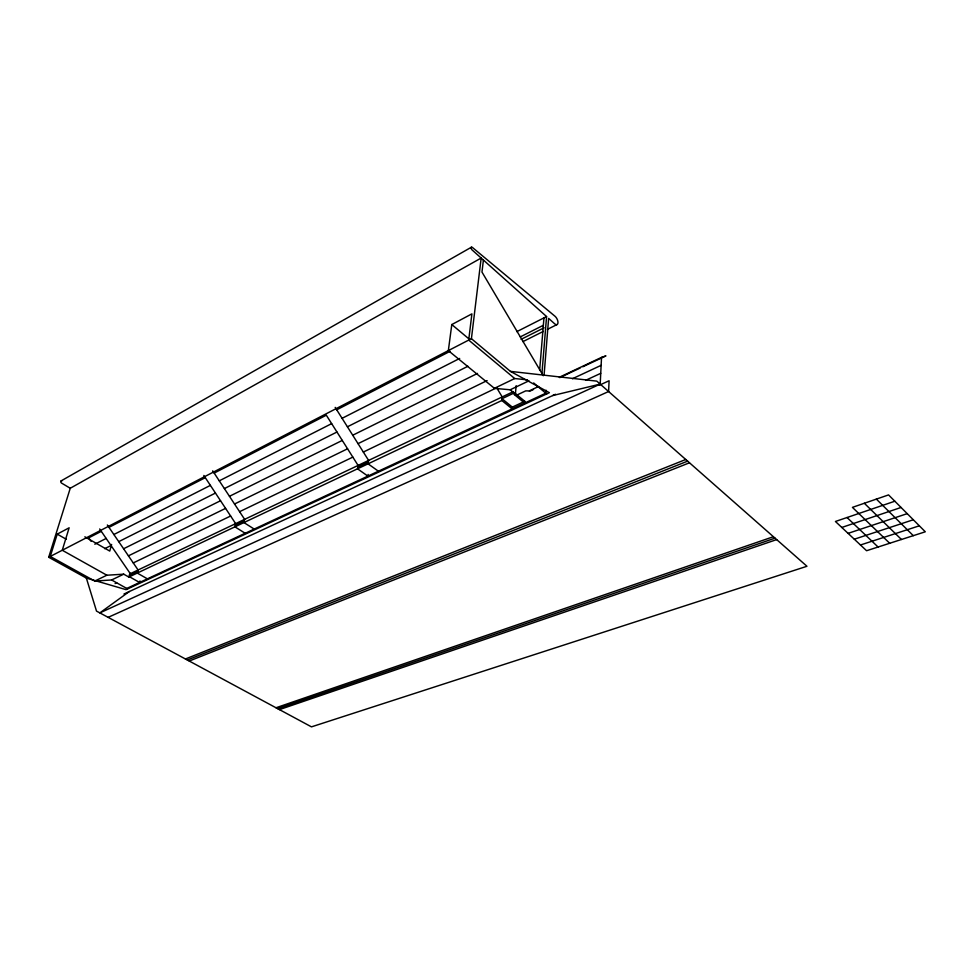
<?xml version="1.0" encoding="UTF-8"?>
<svg xmlns="http://www.w3.org/2000/svg" width="974" height="974" viewBox="0 0 974 974"><rect width="100%" height="100%" fill="white"/><g stroke="black" fill="none" stroke-linecap="round" stroke-linejoin="round"><path stroke-width="1.46" d="M129.372 591.51L99.847 612.889L600.191 384.121L601.53 357.385L605.938 355.875L582.842 366.748M546.061 390.209L545.83 393.204L126.778 588.442M541.946 373.468L546.572 316.55L472.134 249.977A1.753 0.889 61.7 0 1 471.148 247.713A1.753 0.889 61.7 0 1 472.451 247.493L555.204 316.428A4.955 2.423 64.1 0 1 557.968 322.832A4.955 2.423 64.1 0 1 554.632 323.77L548.63 318.388L544.064 375.355M539.645 370.242L543.967 317.865M514.503 392.79L524.791 401.3L524.633 403.078L514.333 394.58L514.503 392.79L502.024 398.707L512.324 407.12L512.154 408.897L501.841 400.497L502.194 396.929L496.703 387.786M514.333 394.58L515.38 394.08L516.171 385.68M483.408 260.058L481.972 272.063L543.273 375.721M471.416 338.684L481.168 258.049L70.25 488.254L48.7 557.262L86.357 578.069L126.036 589.647L549.36 392.68L510.437 371.374L471.416 338.684L48.7 557.262M527.506 379.86L514.71 378.533L468.701 340.084L471.903 313.859L451.79 324.549L448.344 350.616L494.415 388.322L510.181 389.783L529.004 380.797M368.16 474.423L367.88 476.116L357.519 468.811L358.091 465.426L326.314 415.192L214.17 473.084M140 580.942L139.599 582.476L129.481 576.754L130.309 573.686L513.42 391.597M106.86 575.22L62.263 550.249L69.142 527.798L57.223 534.129L50.258 556.446L94.734 581.064L106.86 575.22L123.735 574.173L128.836 577.058L129.919 573.041M111.633 544.442L109.758 551.077L84.86 536.808M61.106 480.9L471.379 247.226M101.308 531.341L88.707 537.843L91.118 541.349M108.978 527.372L205.295 477.662M336.724 409.823L450.061 351.322M94.807 544.222L106.166 538.439M113.861 534.519L210.384 485.381M219.284 480.839L331.647 423.629M342.081 418.321L459.667 358.444M516.829 331.647L546.572 316.55M520.299 336.894L543.358 325.279M521.102 339.329L544.076 327.788M104.693 548.703L111.024 545.525M118.731 541.654L215.461 493.063M224.385 488.583L336.967 432.03M347.414 426.795L467.922 366.261M522.953 341.606L543.309 331.416M547.376 329.382L556.885 324.622M123.588 548.764L220.526 500.733M229.462 496.302L342.276 440.418M352.734 435.232L477.516 373.419M128.434 555.85L225.578 508.379M234.539 504.008L347.56 448.783M358.042 443.657L487.11 380.591M494.415 388.322L514.71 378.533M133.268 562.923L230.619 516.013M239.592 511.691L352.832 457.11M363.339 452.046L495.34 388.431M94.734 581.064L111.608 579.968L123.735 574.173M129.895 575.22L137.675 571.531M235.282 525.23L244.279 520.956M357.811 467.118L368.33 462.126M115.115 583.548L116.697 582.805M128.836 577.058L501.841 400.497M517.036 394.981L525.716 390.878L529.223 390.915L538.61 386.483M529.43 391.365L533.484 389.454M559.283 377.291L601.53 357.385M559.746 377.632L580.127 368.026M572.408 378.752L601.128 365.335M512.324 407.12L524.791 401.3M123.966 594.018L555.497 394.275M585.654 380.31L600.727 373.334M599.424 385.18L609.091 380.761L608.604 391.524L108.138 617.358M185.437 658.984L685.757 459.497M187.337 660.007L687.632 461.14M189.236 661.029L689.495 462.784M275.995 707.757L773.405 536.711M277.724 708.682L775.048 538.147M279.441 709.608L776.68 539.596M894.838 501.22L835.424 521.48L866.58 550.724L925.3 531.792L888.556 494.914L852.42 507.369L889.688 543.273M841.779 527.458L901.06 507.466M848.086 533.362L907.22 513.651M854.308 539.206L913.308 519.763M860.48 544.99L919.334 525.802M552.757 395.541L600.191 384.121M510.437 371.374L596.806 381.138L806.959 566.271L311.473 726.86L96.511 611.1L86.357 578.069M111.608 579.968L127.618 588.917M57.223 534.129L66.366 539.316M147.391 578.836L137.261 573.065L138.089 569.985L107.347 524.986M70.25 488.254L61.545 483.08A1.351 1.035 55.7 0 1 61.934 480.803M245.192 533.277L234.917 526.837L235.647 523.622L203.834 475.458M254.214 529.077L243.926 522.575L244.632 519.349L212.709 470.856M378.411 471.209L368.05 463.819L368.61 460.422L335.19 407.388M510.181 389.783L515.38 394.08M451.79 324.549L469.249 339.159M533.667 382.952L546.682 393.922M847.039 517.523L878.073 547.011M864.328 503.266L901.437 539.486M876.369 499.114L913.295 535.663M99.677 528.967L130.309 573.686"/></g></svg>
